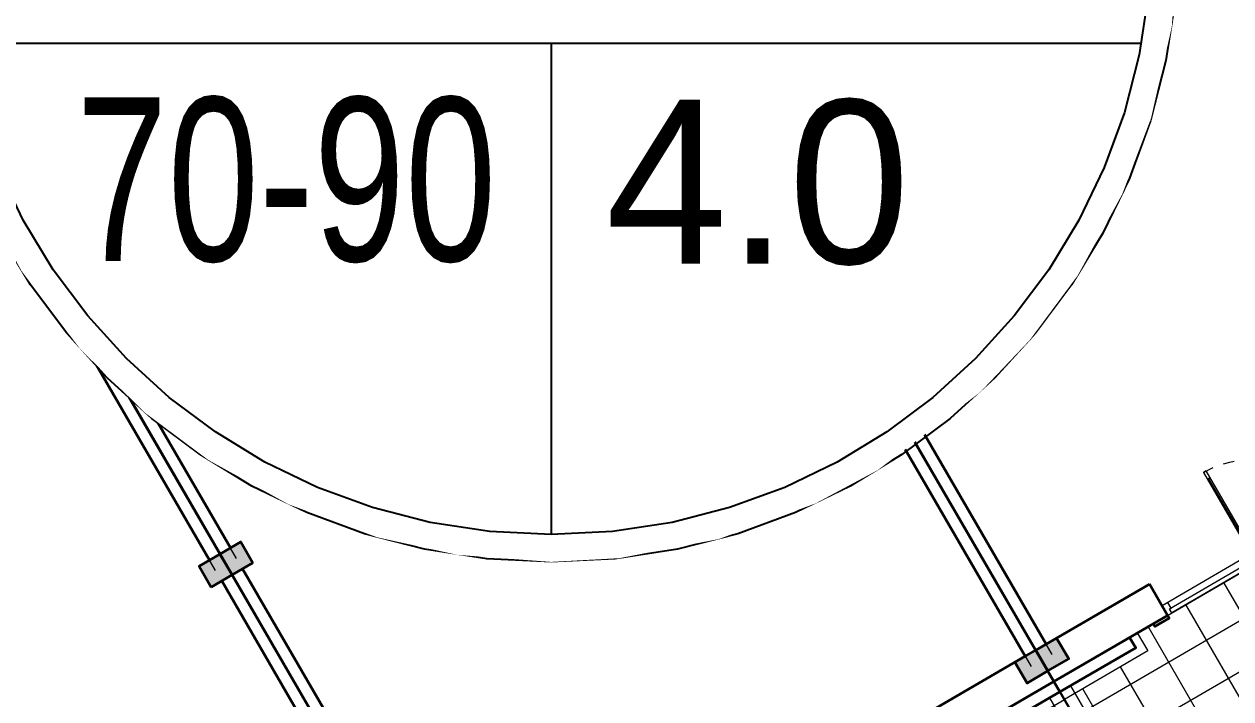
# Model space of a CAD drawing. Header units: millimetres. Extents: x 567980 to 569372, y 2065777 to 2066674.
# Drawn here: x 568901.94 to 568912.96, y 2066184.23 to 2066190.38 of the extents above; entities that cross this region are included whole.
import ezdxf
from ezdxf.enums import TextEntityAlignment as Align
from ezdxf.xclip import XClip

# ---------------------------------------------------------------- set-up
doc = ezdxf.new("R2010")
doc.units = ezdxf.units.MM
for name, pattern in [('CENTER', [3, 1.5, -0.5, 0.5, -0.5]), ('DOT', [0.25, 0, -0.25]), ('HIDDEN2', [0.1875, 0.125, -0.0625])]:
    doc.linetypes.add(name, pattern=pattern)
for name, color, linetype, lineweight in [('A-COT VACH', 2, 'Continuous', 35), ('A-CUA', 25, 'Continuous', 5), ('A-HATCH', 251, 'Continuous', 5), ('A-NET THAY', 125, 'Continuous', 18), ('A-TRUC', 250, 'CENTER', 5), ('A-TUONG', 255, 'Continuous', 35), ('boDnv', 54, 'Continuous', 25), ('E- RANH GIOI', 1, 'CENTER', 13)]:
    doc.layers.add(name, color=color, linetype=linetype, lineweight=lineweight)
for name, color, linetype in [('ChiaLo', 128, 'CENTER'), ('ghi_chu', 7, 'Continuous'), ('LoLK', 6, 'Continuous'), ('text', 7, 'Continuous')]:
    doc.layers.add(name, color=color, linetype=linetype)
doc.styles.add('avh', font='')
doc.styles.get('avh').set_extended_font_data('.VnAvantH')

# ---------------------------------------------------------------- blocks, each defined once
blk = doc.blocks.new('NEN')
at = {"layer": 'ChiaLo', "ltscale": 5}
for points in [[(215.3171073388075, -189.8110925101209), (205.2695520337438, -172.5181276861113)], [(210.1292178917211, -192.8253591016401), (200.0816625865409, -175.5323942773975)]]:
    blk.add_lwpolyline(points, dxfattribs=at)
at = {"layer": 'LoLK'}
for points in [[(210.4574414808303, -169.5038610943593), (205.269552033511, -172.5181276858784), (215.3171073386911, -189.8110925101209), (220.5049967863597, -186.7968259186018)], [(205.269552033511, -172.5181276861113), (200.0816625866573, -175.5323942773975), (210.1292178917211, -192.8253591011744), (215.3171073386911, -189.8110925101209)], [(200.0816625868902, -175.5323942773975), (194.8937731395708, -178.5466608691495), (204.9413284445181, -195.8396256926935), (210.1292178917211, -192.8253591007087)]]:
    blk.add_lwpolyline(points, close=True, dxfattribs=at)
blk = doc.blocks.new('NEN B')
at = {"layer": 'LoLK'}
for points in [[(-70.68729992653243, 20.00000000023283), (-76.68729992676526, 20), (-76.68729992676526, 2.328306436538696e-10), (-70.68729992653243, 6.984919309616089e-10)], [(-64.6872999269981, 20.00000000023283), (-70.68729992676526, 20.00000000023283), (-70.68729992653243, 2.328306436538696e-10), (-64.6872999269981, -2.328306436538696e-10)], [(-58.68729992676526, 20.00000000046566), (-64.6872999269981, 20.00000000046566), (-64.6872999269981, -2.328306436538696e-10), (-58.68729992653243, -4.656612873077393e-10)]]:
    blk.add_lwpolyline(points, close=True, dxfattribs=at)
blk = doc.blocks.new('cot 220')
at = {"layer": 'A-COT VACH'}
h = blk.add_hatch(color=256, dxfattribs=at)
h.dxf.hatch_style = 1
h.paths.add_polyline_path([(110.0000037951395, 109.9999999980937), (-109.9999962048605, 109.9999999980937), (-109.9999962048605, -110.0000000019063), (110.0000037951395, -110.0000000019063)])
blk.add_lwpolyline([(-109.9999962048605, -110.0000000019063), (110.0000037951395, -110.0000000019063), (110.0000037951395, 109.9999999980937), (-109.9999962048605, 109.9999999980937)], close=True, dxfattribs=at)
blk = doc.blocks.new('cot gia md a1')
at = {"layer": 'A-NET THAY'}
blk.add_lwpolyline([(880.0000001080334, 0), (880.0000001080334, -190), (0, -190), (0, -110)], dxfattribs=at)
at = {"layer": 'A-TUONG'}
blk.add_lwpolyline([(800.0000001080334, 0), (800.0000001080334, -110), (0, -110), (0, 0)], dxfattribs=at)
blk = doc.blocks.new('phao cua chinh mb a1')
at = {"layer": 'A-TUONG'}
blk.add_lwpolyline([(0, 0), (0, -30), (-150, -30), (-150, 0)], dxfattribs=at)
blk = doc.blocks.new('*U305')
for p, q in [((89.99999999999977, -100.0000000000003), (50, -100.0000000000002)), ((69.99999999999977, -100.0000000000002), (69.99999999999777, -1049.99999999752)), ((2309.999999995038, -100.0000000000036), (2349.999999995038, -100.0000000000038)), ((2329.999999995038, -100.0000000000037), (2329.999999995037, -1049.999999997523)), ((89.99999999999777, -1049.99999999752), (49.99999999999778, -1049.99999999752)), ((2309.999999995037, -1049.999999997523), (2349.999999995037, -1049.999999997523))]:
    blk.add_line(p, q)
for points in [[(2.067033413120839e-13, 133.3333333333338), (60.00000000000043, 133.3333333333336), (60.00000000000023, 39.99999999999983), (50.00000000000023, 39.99999999999986), (50, -1.13686837721616e-13), (0, 0)], [(2399.999999995039, 133.3333333333299), (2339.999999995039, 133.3333333333302), (2339.999999995039, 39.99999999999618), (2349.999999995039, 39.99999999999615), (2349.999999995039, -3.857601107227621e-12), (2399.999999995039, -3.999709654379641e-12)], [(50, -1.13686837721616e-13), (90, -2.273736754432321e-13), (89.99999999999754, -1149.99999999752), (49.99999999999778, -1149.99999999752)], [(2349.999999995039, -3.857601107227621e-12), (2309.999999995039, -3.715492560075601e-12), (2309.999999995037, -1149.999999997522), (2349.999999995037, -1149.999999997523)]]:
    blk.add_lwpolyline(points, close=True)
at = {"linetype": 'HIDDEN2'}
for centre, radius, start, end in [((49.99999999969573, 4.86714022619313e-10), 1149.999999998287, 270.0000392677513, 7.802421844452145e-15), ((2349.999999996896, 2.001691903135449e-09), 1149.999999999798, 180, 269.9999607322483)]:
    blk.add_arc(centre, radius, start, end, dxfattribs=at)
blk = doc.blocks.new('*U303')
at = {"ltscale": 10}
for p, q in [((900.0000000018626, 0), (0, 0)), ((855.0000000018626, -60), (45, -60)), ((855.0000000018626, -100), (45, -100))]:
    blk.add_line(p, q, dxfattribs=at)
for points in [[(0, -100), (45, -100), (45, -60), (60, -60), (60, 0), (0, 0)], [(900.0000000018626, -100), (855.0000000018626, -100), (855.0000000018626, -60), (840.0000000018626, -60), (840.0000000018626, 0), (900.0000000018626, 0)]]:
    blk.add_lwpolyline(points, close=True, dxfattribs=at)
blk = doc.blocks.new('MBT1 A1')
at = {"layer": 'A-HATCH'}
h = blk.add_hatch(dxfattribs=at)
h.set_pattern_fill('SQRTMPLT', color=256, scale=0.4000000000000001, pattern_type=2)
h.set_pattern_definition([(6.232856619229086e-15, (-410.517067708075, -66.48982095555402), (-2.775557561562891e-17, 0.4), []), (90, (-410.517067708075, -66.48982095555402), (-0.4, 0), [])])
h.paths.add_polyline_path([(5.889999999897555, -17.29999999981374), (5.120000000111759, -17.29999999981374), (5.119999999878928, -17.10999599960633), (4.950000000186265, -17.10999599960633), (4.950000000419095, -17.13999999989755), (4.800000000046566, -17.13999999966472), (4.800000000046566, -17.10999599960633), (1.200000000186265, -17.10999999963678), (1.200000000186265, -17.13999999989755), (1.050000000279397, -17.13999999966472), (1.050000000046566, -17.10999999963678), (0.8800000001210719, -17.10999999963678), (0.8800000001210719, -17.2999999995809), (0.1099999998696148, -17.2999999995809), (0.1099999998696148, -19.32999599981122), (3.100000000093132, -19.32999599957839), (3.100000000093132, -19.77999599976465), (3.099999999860302, -19.88999599963427), (5.5, -19.8899959998671), (5.5, -19.77999599999748), (5.889999999897555, -19.77999599976465)])
at = {"layer": 'A-NET THAY'}
blk.add_line((1.200000000186265, -17.10999999963678), (4.800000000046566, -17.10999599960633), dxfattribs=at)
blk.add_lwpolyline([(0, -19.77999599999748), (0, -17.21999999997206), (0.1099999998696148, -17.21999999997206), (0.1099999998696148, -19.77999599976465)], close=True, dxfattribs=at)
at = {"layer": 'A-TRUC', "ltscale": 0.5}
for p, q in [((0.1100000001024455, -16.8899959998671), (0.1099999998696148, -2.109995999606326)), ((5.890000000363216, -16.8899959998671), (5.890000000130385, -2.109995999606326))]:
    blk.add_line(p, q, dxfattribs=at)
at = {"layer": 'A-TUONG'}
for p, q in [((0, -17.10999999986961), (0, -2)), ((6.000000000232831, -17.10999599960633), (6.000000000232831, -1.999999999767169)), ((5.890000000130385, -12.27999599976465), (5.890000000130385, -2.219995999941602)), ((0.2199999999720603, -12.49999599996954), (0.2199999999720603, -7.729995999950916)), ((0.2199999999720603, -12.49999599996954), (0.1099999998696148, -12.49999599973671)), ((0.1100000001024455, -16.77999599999748), (0.1099999998696148, -12.49999599973671)), ((5.890000000130385, -16.77999599976465), (5.890000000130385, -12.49999599996954)), ((0.1100000001024455, -16.77999599999748), (1.200000000186265, -16.77999599999748)), ((1.200000000186265, -17.10999999963678), (1.200000000186265, -16.77999599999748)), ((0, -17.10999999986961), (1.200000000186265, -17.10999999963678))]:
    blk.add_line(p, q, dxfattribs=at)
blk.add_lwpolyline([(5.78000000002794, -12.49999599973671), (6.000000000232831, -12.49999599973671), (6, -12.27999599976465), (5.78000000026077, -12.27999599999748)], close=True, dxfattribs=at)
at = {"layer": 'A-COT VACH', "xscale": 0.001, "yscale": 0.001, "zscale": 0.001}
for p in [(0.1099999961443245, -12.38999999989755), (5.889999996405095, -12.38999999989755), (0.1099999961443245, -16.88999999966472)]:
    blk.add_blockref('cot 220', p, dxfattribs=at)
at = {"layer": 'A-CUA', "extrusion": (0, 0, -1), "xscale": 0.0007500000000000045, "yscale": 0.0007500000000000045, "zscale": -0.0007500000000000046, "rotation": 179.9999363377021}
blk.add_blockref('*U305', (-2.100000072270632, -17.0099990000017), dxfattribs=at)
at = {"layer": 'A-CUA', "xscale": 0.001, "yscale": 0.001, "zscale": 0.001, "rotation": 6.366229791333411e-05}
blk.add_blockref('*U303', (1.200000072596595, -17.01000000000931), dxfattribs=at)
at = {"layer": 'A-NET THAY', "xscale": 0.001, "yscale": 0.001, "zscale": 0.001}
for name, p in [('cot gia md a1', (0, -17.10999999986961)), ('phao cua chinh mb a1', (1.200000000186265, -17.10999999963678))]:
    blk.add_blockref(name, p, dxfattribs=at)
blk = doc.blocks.new('MBT1 B')
at = {"layer": 'LoLK'}
for name, p in [('NEN B', (2.328306436538696e-10, 2.328306436538696e-10)), ('MBT1 A1', (-76.68729992373846, 20.00000400748104)), ('MBT1 A1', (-64.68729992420413, 20.00000400748104))]:
    blk.add_blockref(name, p, dxfattribs=at)
at = {"layer": 'LoLK', "xscale": -1}
blk.add_blockref('MBT1 A1', (-64.68729992536828, 20.00000400748104), dxfattribs=at)
blk = doc.blocks.new('sl')
at = {"layer": 'ghi_chu', "color": 158}
blk.add_circle((0, 0), 5.75, dxfattribs=at)
at = {"color": 158, "linetype": 'DOT'}
blk.add_wipeout([(3.5208595475486404e-16, 5.75), (0.969923385692005, 5.667605193191193), (1.8644182452907085, 5.439342295409173), (2.4721268485312047, 5.19144381119272), (3.1309317900050124, 4.822837974298537), (3.790308711290825, 4.323894063585842), (4.429387843055263, 3.666472874002242), (4.910778165943334, 2.9911131380966225), (5.203892177182513, 2.4458140175120917), (5.532139964477323, 1.5677778584457833), (5.698465156793055, 0.7681112268516266), (5.75, 0), (5.686371084061578, -0.8530438994262575), (5.496098205030802, -1.689794224353129), (5.2327386792073485, -2.383473497886502), (4.825305600030205, -3.127127414467971), (4.383189926834117, -3.721578437343479), (3.929815285478843, -4.197505428467821), (2.9936814231296998, -4.909212924370681), (2.4199680402585857, -5.2159615301617235), (1.5354575353235314, -5.541197538187769), (0.6268165904409351, -5.715732758093926), (-1.056257864264592e-15, -5.75), (-0.8583477087645206, -5.685572900848136), (-1.5940806531006373, -5.524618255717788), (-2.40903986994229, -5.221017803554057), (-3.139398486746215, -4.817330914667954), (-3.7183236567631495, -4.385951343044689), (-4.311791834998167, -3.8040703426255327), (-4.851567804086016, -3.086225824912363), (-5.211174131927694, -2.43026010269017), (-5.5241386364638405, -1.5957419356297642), (-5.686254877874253, -0.853818167908873), (-5.75, 0), (-5.6611914826744, 1.0066831658942323), (-5.488230834533672, 1.7151741331053927), (-5.1200356553748625, 2.616817702418359), (-4.43866223175213, 3.6552397448617775), (-3.5478669059890633, 4.52494645464315), (-2.7209342178740763, 5.0654730264805465), (-1.720506428404943, 5.486561548895381), (-0.804793078194819, 5.693400398820522)], dxfattribs=at).dxf.layer = 'ghi_chu'
at = {"layer": 'ghi_chu', "color": 32}
for points in [[(-5.408326913253404, -1), (5.408326913253404, -1)], [(0, -1), (0, -5.5)]]:
    blk.add_lwpolyline(points, dxfattribs=at)
at = {"layer": 'ghi_chu'}
blk.add_circle((0, 0), 5.5, dxfattribs=at)
at = {"layer": 'ghi_chu', "style": 'avh'}
for tag, height, p in [('SOLO', 1.25, (0, 2.505939941853285)), ('DT', 1.5, (-0.01470196363516152, -0.4940600581467152))]:
    blk.add_attdef(tag, text='', height=height, dxfattribs=at).set_placement(p, align=Align.CENTER)
blk.add_attdef('MD', text='', height=1.25, dxfattribs=at).set_placement((-0.5015280463267118, -2.996534363832325), align=Align.RIGHT)
blk.add_attdef('TC', (0.5, -3.020000000018626), '', height=1.25, dxfattribs=at)
blk = doc.blocks.new('TEM DAT')
at = {"layer": 'ghi_chu'}
ref = blk.add_blockref('sl', (304.9005697965622, -254.8175668716431), dxfattribs=at)
ref.add_attrib('MD', '70-90', dxfattribs={"height": 1.5, "style": 'avh', "width": 0.75}).set_placement((304.3990417718887, -257.8141012191772), align=Align.RIGHT)
ref.add_attrib('TC', '4.0', (305.4005697965622, -257.8375668525696), dxfattribs={"height": 1.5, "style": 'avh'})
blk = doc.blocks.new('MA LO')
at = {"layer": 'E- RANH GIOI', "xscale": 996.6571095296216, "yscale": 996.6571095296216, "zscale": 996.6571095296216}
blk.add_blockref('TEM DAT', (-315256.9631516933, 99517.19136619568), dxfattribs=at)

msp = doc.modelspace()

# ---------------------------------------------------------------- block references
at = {"layer": 'boDnv'}
msp.add_blockref('NEN', (568697.4807461541, 2066371.697269554), dxfattribs=at)

# ---------------------------------------------------------------- next in the draw order: block references
at = {"layer": 'LoLK', "rotation": 30.15743675345276}
msp.add_blockref('MBT1 B', (568968.7296135384, 2066214.383638295), dxfattribs=at)

# ---------------------------------------------------------------- next in the draw order: block references
at = {"layer": 'text'}
ref = msp.add_blockref('MA LO', (568918.1304692444, 2066345.654630337), dxfattribs=dict(at, xscale=0.001000000000001394, yscale=0.001000000000001394, zscale=0.001000000000001394))
XClip(ref).set_block_clipping_path([(-136708.084112525, -393536.3904697895), (377080.8607170582, -389718.9184806347), (377080.8607170582, 192659.0805361271), (-315505.95911979675, 196067.95970368385), (-315505.95911979675, 99448.33040356636)])

doc.saveas('drawing.dxf')
